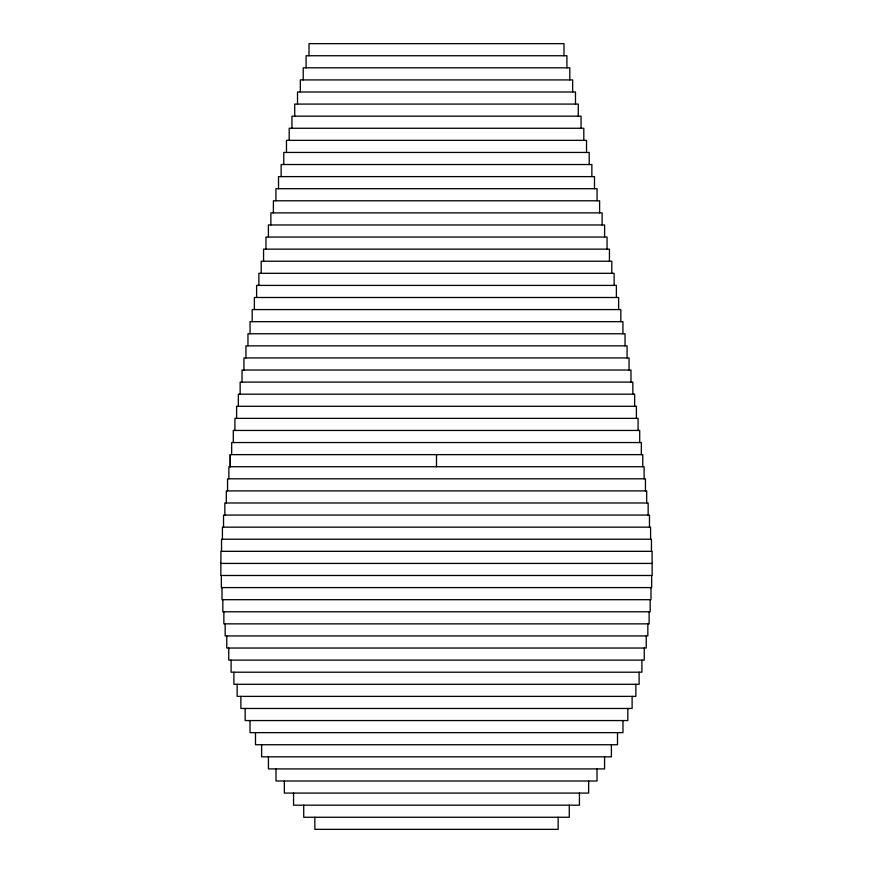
<?xml version="1.0" encoding="UTF-8"?>
<svg xmlns="http://www.w3.org/2000/svg" width="873" height="873" viewBox="0 0 873 873"><rect width="100%" height="100%" fill="white"/><g stroke="black" fill="none" stroke-linecap="round" stroke-linejoin="round"><path stroke-width="1.31" d="M220.52 563.423L652.48 563.423M651.651 575.503L651.651 587.594L221.349 587.594L221.349 575.503M651.465 551.332L651.465 539.241L221.535 539.241L221.535 551.332M650.985 587.594L650.985 599.686L222.015 599.686L222.015 587.594M650.581 539.241L650.581 527.161L222.419 527.161L222.419 539.241M650.178 599.686L650.178 611.777L222.822 611.777L222.822 599.686M649.468 527.161L649.468 515.07L223.532 515.07L223.532 527.161M649.141 611.777L649.141 623.857L223.859 623.857L223.859 611.777M648.148 515.07L648.148 502.979L224.852 502.979L224.852 515.07M647.842 623.857L647.842 635.948L225.158 635.948L225.158 623.857M646.675 502.979L646.675 490.899L226.325 490.899L226.325 502.979M646.227 635.948L646.227 648.039L226.773 648.039L226.773 635.948M645.442 490.899L645.442 478.808L227.558 478.808L227.558 490.899M644.263 648.039L644.263 660.119L228.737 660.119L228.737 648.039M644.121 478.808L644.121 466.717L228.879 466.717L228.879 478.808M642.724 466.717L642.812 454.637L230.188 454.637L230.188 466.717M641.906 660.119L641.906 672.21L231.094 672.21L231.094 660.119M641.339 454.637L641.339 442.546L231.661 442.546L231.661 454.637M639.702 442.546L639.702 430.454L233.298 430.454L233.298 442.546M639.112 672.21L639.112 684.301L233.888 684.301L233.888 672.21M638.087 430.454L638.087 418.363L234.913 418.363L234.913 430.454M636.406 418.363L636.406 406.283L236.594 406.283L236.594 418.363M635.86 684.301L635.86 696.381L237.14 696.381L237.14 684.301M634.649 406.283L634.649 394.192L238.351 394.192L238.351 406.283M632.849 394.192L632.849 382.101L240.151 382.101L240.151 394.192M632.117 696.381L632.117 708.472L240.883 708.472L240.883 696.381M630.972 382.101L630.972 370.021L242.028 370.021L242.028 382.101M629.051 370.021L629.051 357.93L243.949 357.93L243.949 370.021M627.829 708.472L627.829 720.563L245.171 720.563L245.171 708.472M627.065 357.93L627.065 345.839L245.935 345.839L245.935 357.93M625.035 345.839L625.035 333.759L247.965 333.759L247.965 345.839M622.94 333.759L622.94 321.668L250.06 321.668L250.06 333.759M622.973 720.563L622.973 732.643L250.027 732.643L250.027 720.563M620.812 321.668L620.812 309.577L252.188 309.577L252.188 321.668M618.63 309.577L618.63 297.497L254.37 297.497L254.37 309.577M617.506 732.643L617.506 744.734L255.494 744.734L255.494 732.643M616.393 297.497L616.393 285.406L256.607 285.406L256.607 297.497M614.123 285.406L614.123 273.314L258.877 273.314L258.877 285.406M611.798 273.314L611.798 261.223L261.202 261.223L261.202 273.314M611.395 744.734L611.395 756.826L261.605 756.826L261.605 744.734M609.441 261.223L609.441 249.143L263.559 249.143L263.559 261.223M607.041 249.143L607.041 237.052L265.959 237.052L265.959 249.143M604.607 237.052L604.607 224.961L268.393 224.961L268.393 237.052M604.574 756.826L604.574 768.917L268.426 768.917L268.426 756.826M602.13 224.961L602.13 212.881L270.87 212.881L270.87 224.961M599.609 212.881L599.609 200.79L273.391 200.79L273.391 212.881M597.067 200.79L597.067 188.699L275.933 188.699L275.933 200.79M597.012 768.917L597.012 780.997L275.988 780.997L275.988 768.917M594.48 188.699L594.48 176.619L278.52 176.619L278.52 188.699M591.861 176.619L591.861 164.528L281.139 164.528L281.139 176.619M589.21 164.528L589.21 152.437L283.79 152.437L283.79 164.528M588.642 780.997L588.642 793.088L284.358 793.088L284.358 780.997M586.525 152.437L586.525 140.357L286.475 140.357L286.475 152.437M583.808 140.357L583.808 128.266L289.192 128.266L289.192 140.357M581.069 128.266L581.069 116.174L291.931 116.174L291.931 128.266M579.432 793.088L579.432 805.179L293.568 805.179L293.568 793.088M578.286 116.174L578.286 104.083L294.714 104.083L294.714 116.174M575.482 104.083L575.482 92.003L297.518 92.003L297.518 104.083M572.655 92.003L572.655 79.912L300.345 79.912L300.345 92.003M569.796 79.912L569.796 67.821L303.204 67.821L303.204 79.912M569.283 805.179L569.283 817.259L303.717 817.259L303.717 805.179M566.904 67.821L566.904 55.741L306.096 55.741L306.096 67.821M563.991 55.741L563.991 43.65L309.009 43.65L309.009 55.741M558.153 817.259L558.153 829.35L314.847 829.35L314.847 817.259M436.5 454.637L436.5 466.717M230.276 454.637L230.276 466.717M220.902 563.423L220.847 575.503L652.153 575.503L652.098 551.332L220.902 551.332L220.902 563.423"/></g></svg>
